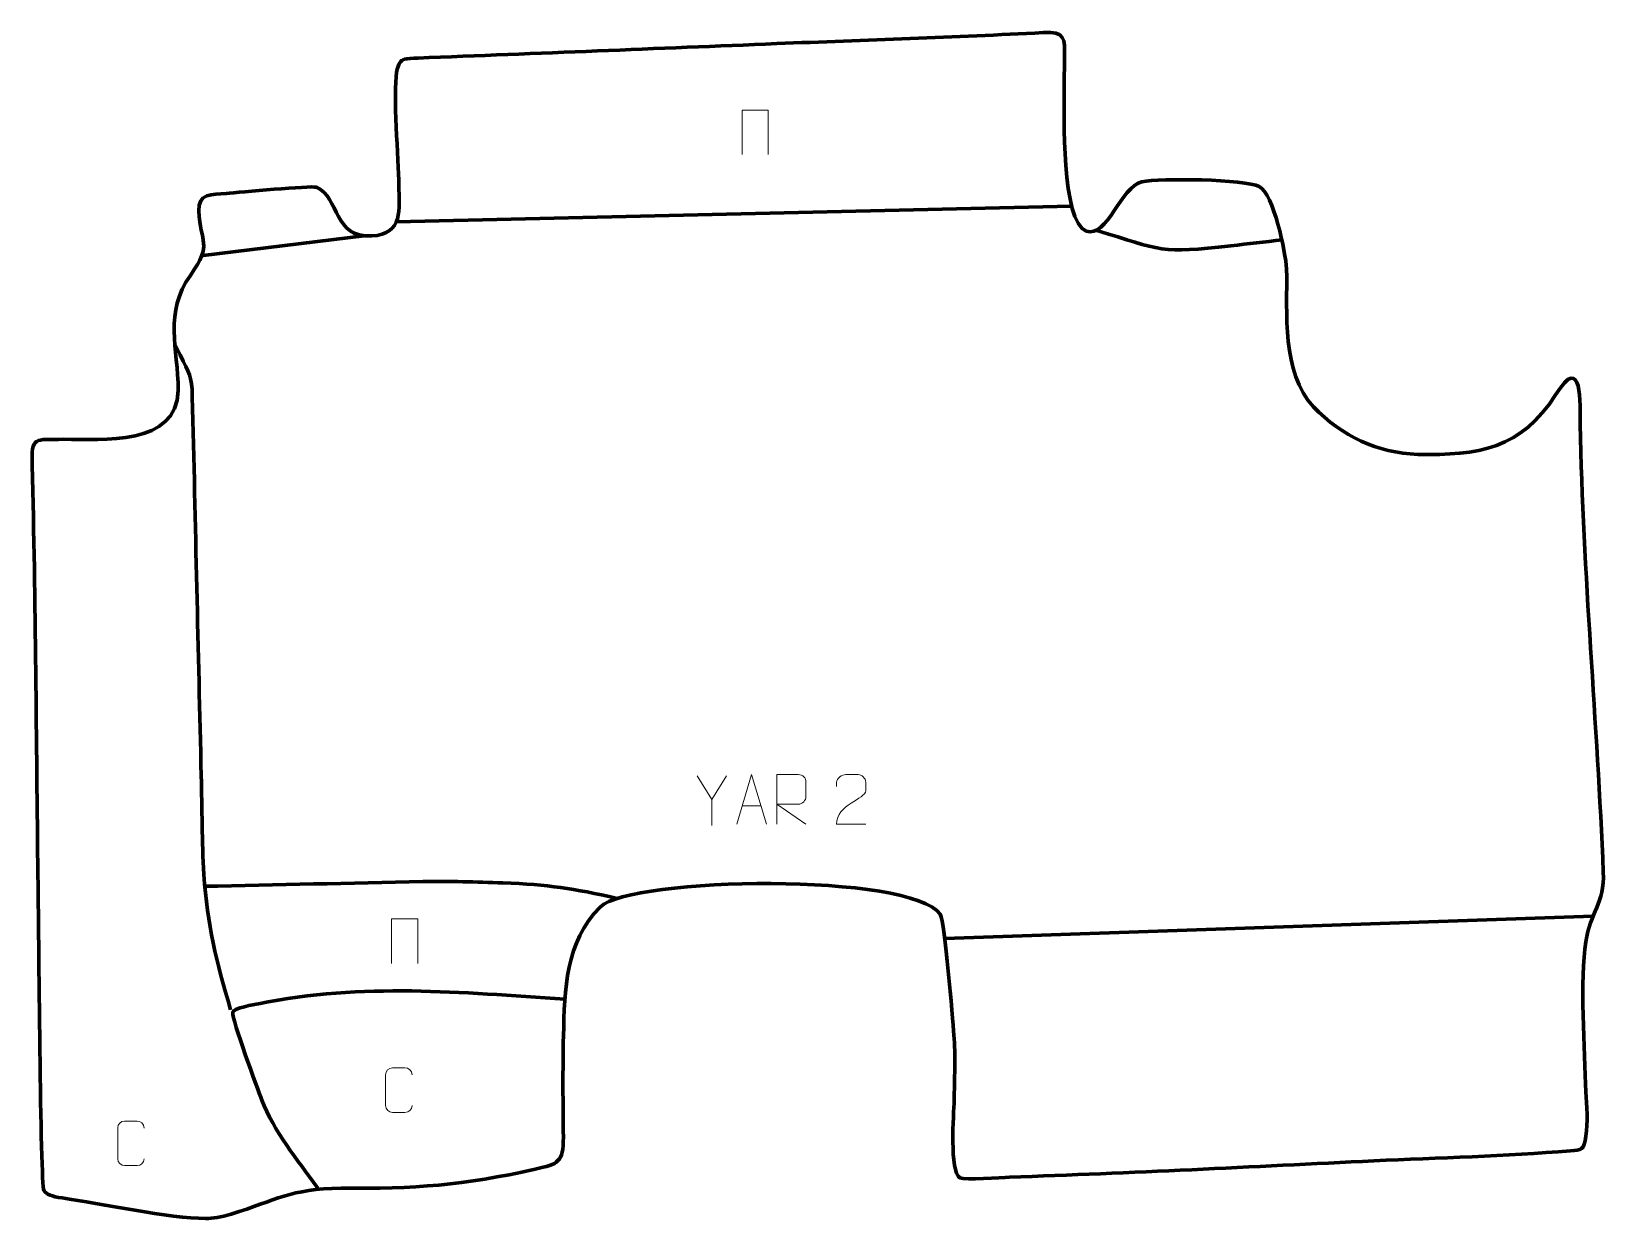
# Model space of a CAD drawing. Header units: millimetres. Extents: x -692 to 99, y 206 to 802.
import ezdxf

# ---------------------------------------------------------------- set-up
doc = ezdxf.new("R2010")
doc.units = ezdxf.units.MM
doc.header["$MEASUREMENT"] = 0
doc.layers.add('layer 1', color=7, linetype='Continuous')
doc.layers.add('layer 2', color=7, linetype='Continuous')

msp = doc.modelspace()

# ---------------------------------------------------------------- linework, layer by layer
at = {"layer": 'layer 1', "color": 250, "lineweight": 9}
for points, knots in [([(-334.8853, 740.5213), (-334.8853, 740.5213), (-334.8853, 762.8716), (-334.8853, 762.8716), (-334.8853, 762.8716), (-334.8853, 762.8716), (-321.767, 762.8716), (-321.767, 762.8716), (-321.767, 762.8716), (-321.767, 762.8716), (-321.767, 740.5213), (-321.767, 740.5213)], [0, 0, 0, 0, 0.25, 0.25, 0.25, 0.25, 0.5, 0.5, 0.5, 0.5, 1, 1, 1, 1]), ([(-342.8108, 428.3714), (-342.8108, 428.3714), (-350.1332, 416.4727), (-350.1332, 416.4727), (-350.1332, 416.4727), (-350.1332, 416.4727), (-350.1325, 403.4178), (-350.1325, 403.4178)], [0, 0, 0, 0, 0.33333333, 0.33333333, 0.33333333, 0.33333333, 1, 1, 1, 1]), ([(-337.6036, 403.996), (-337.6036, 403.996), (-330.2326, 428.9495), (-330.2326, 428.9495), (-330.2326, 428.9495), (-330.2326, 428.9495), (-322.6627, 403.996), (-322.6627, 403.996)], [0, 0, 0, 0, 0.33333333, 0.33333333, 0.33333333, 0.33333333, 1, 1, 1, 1]), ([(-317.4652, 403.996), (-317.4652, 403.996), (-317.4652, 428.9495), (-317.4652, 428.9495), (-317.4652, 428.9495), (-313.8704, 428.9495), (-310.2749, 428.9495), (-306.6797, 428.9495), (-306.6797, 428.9495), (-304.3544, 428.9118), (-302.7971, 427.4218), (-302.8012, 425.0554), (-302.8012, 425.0554), (-302.8016, 423.0199), (-302.8016, 419.9605), (-302.8012, 417.9245), (-302.8012, 417.9245), (-302.8077, 416.049), (-304.62, 414.1072), (-306.6295, 414.0881), (-306.6295, 414.0881), (-306.6295, 414.0881), (-317.4652, 414.0881), (-317.4652, 414.0881), (-317.4652, 414.0881), (-317.4652, 414.0881), (-302.8105, 403.996), (-302.8105, 403.996)], [0, 0, 0, 0, 0.125, 0.125, 0.125, 0.125, 0.25, 0.25, 0.25, 0.25, 0.375, 0.375, 0.375, 0.375, 0.5, 0.5, 0.5, 0.5, 0.625, 0.625, 0.625, 0.625, 0.75, 0.75, 0.75, 0.75, 1, 1, 1, 1]), ([(-272.7618, 403.9856), (-277.6762, 403.9859), (-282.5906, 403.9859), (-287.5047, 403.9856), (-287.5047, 403.9856), (-287.5047, 413.9179), (-272.8537, 416.5591), (-272.7618, 420.8694), (-272.7618, 420.8694), (-272.7621, 422.2935), (-272.7621, 423.7172), (-272.7618, 425.1405), (-272.7618, 425.1405), (-272.7787, 427.2176), (-274.9015, 428.9424), (-276.5725, 428.9597), (-276.5725, 428.9597), (-278.6457, 428.9593), (-280.7186, 428.9593), (-282.791, 428.9597), (-282.791, 428.9597), (-284.6131, 428.9762), (-287.4378, 427.1841), (-287.5047, 425.0905), (-287.5047, 425.0905), (-287.5047, 425.0905), (-287.5047, 423.0357), (-287.5047, 423.0357)], [0, 0, 0, 0, 0.125, 0.125, 0.125, 0.125, 0.25, 0.25, 0.25, 0.25, 0.375, 0.375, 0.375, 0.375, 0.5, 0.5, 0.5, 0.5, 0.625, 0.625, 0.625, 0.625, 0.75, 0.75, 0.75, 0.75, 1, 1, 1, 1]), ([(-511.0977, 334.1212), (-511.0977, 334.1212), (-511.0977, 356.4715), (-511.0977, 356.4715), (-511.0977, 356.4715), (-511.0977, 356.4715), (-497.9794, 356.4715), (-497.9794, 356.4715), (-497.9794, 356.4715), (-497.9794, 356.4715), (-497.9794, 334.1212), (-497.9794, 334.1212)], [0, 0, 0, 0, 0.25, 0.25, 0.25, 0.25, 0.5, 0.5, 0.5, 0.5, 1, 1, 1, 1]), ([(-500.8062, 262.6845), (-500.9314, 260.6035), (-502.4336, 259.2783), (-504.3573, 259.2686), (-504.3573, 259.2686), (-506.4459, 259.2689), (-508.5345, 259.2689), (-510.6228, 259.2686), (-510.6228, 259.2686), (-512.347, 259.1742), (-514.1134, 260.8621), (-514.1034, 262.6689), (-514.1034, 262.6689), (-514.103, 267.8371), (-514.103, 273.0048), (-514.1034, 278.1722), (-514.1034, 278.1722), (-514.0996, 280.0873), (-512.5351, 281.6272), (-510.6072, 281.6151), (-510.6072, 281.6151), (-508.5242, 281.6151), (-506.4407, 281.6151), (-504.3573, 281.6151), (-504.3573, 281.6151), (-502.6138, 281.6469), (-500.8301, 280.311), (-500.8062, 278.1276)], [0, 0, 0, 0, 0.125, 0.125, 0.125, 0.125, 0.25, 0.25, 0.25, 0.25, 0.375, 0.375, 0.375, 0.375, 0.5, 0.5, 0.5, 0.5, 0.625, 0.625, 0.625, 0.625, 0.75, 0.75, 0.75, 0.75, 1, 1, 1, 1]), ([(-635.4733, 235.9406), (-635.5985, 233.8596), (-637.1007, 232.5344), (-639.0244, 232.5247), (-639.0244, 232.5247), (-641.113, 232.525), (-643.2016, 232.525), (-645.2899, 232.5247), (-645.2899, 232.5247), (-647.0141, 232.4303), (-648.7805, 234.1182), (-648.7705, 235.925), (-648.7705, 235.925), (-648.7701, 241.0932), (-648.7701, 246.2609), (-648.7705, 251.4283), (-648.7705, 251.4283), (-648.7667, 253.3434), (-647.2022, 254.8833), (-645.2743, 254.8712), (-645.2743, 254.8712), (-643.1913, 254.8712), (-641.1078, 254.8712), (-639.0244, 254.8712), (-639.0244, 254.8712), (-637.2809, 254.903), (-635.4972, 253.5671), (-635.4733, 251.3837)], [0, 0, 0, 0, 0.125, 0.125, 0.125, 0.125, 0.25, 0.25, 0.25, 0.25, 0.375, 0.375, 0.375, 0.375, 0.5, 0.5, 0.5, 0.5, 0.625, 0.625, 0.625, 0.625, 0.75, 0.75, 0.75, 0.75, 1, 1, 1, 1])]:
    msp.add_open_spline(points, degree=3, knots=knots, dxfattribs=at)
at = {"layer": 'layer 1', "color": 142, "lineweight": 158}
for points in [[(-508.7223, 706.7594), (-508.7223, 706.7594), (-169.3236, 714.5551), (-169.3236, 714.5551)], [(-605.7494, 689.8143), (-605.7494, 689.8143), (-525.0578, 699.6811), (-525.0578, 699.6811)], [(92.83, 357.8089), (92.83, 357.8089), (-233.0574, 346.6031), (-233.0574, 346.6031)]]:
    msp.add_open_spline(points, degree=3, dxfattribs=at)
for points, knots in [([(-157.0452, 702.5754), (-124.0149, 692.207), (-124.4924, 690.576), (-89.2077, 694.6656), (-89.2077, 694.6656), (-80.6448, 695.6581), (-72.0795, 696.6334), (-63.5161, 697.6223)], [0, 0, 0, 0, 0.33333333, 0.33333333, 0.33333333, 0.33333333, 1, 1, 1, 1]), ([(-591.9907, 310.799), (-599.1741, 335.0837), (-603.7342, 353.3338), (-605.4796, 378.8181), (-605.4796, 378.8181), (-606.3469, 395.2933), (-606.3954, 411.8272), (-606.7708, 428.3209), (-606.7708, 428.3209), (-607.5355, 459.8135), (-608.2431, 491.3074), (-609.0101, 522.8), (-609.0101, 522.8), (-609.7897, 554.764), (-610.3415, 586.8616), (-611.2459, 618.7996), (-611.2459, 618.7996), (-611.5549, 629.714), (-612.7524, 630.3155), (-617.4034, 639.828), (-617.4034, 639.828), (-618.2769, 641.6145), (-619.1435, 643.4043), (-620.0108, 645.1938)], [0, 0, 0, 0, 0.14285714, 0.14285714, 0.14285714, 0.14285714, 0.28571429, 0.28571429, 0.28571429, 0.28571429, 0.42857143, 0.42857143, 0.42857143, 0.42857143, 0.57142857, 0.57142857, 0.57142857, 0.57142857, 0.71428571, 0.71428571, 0.71428571, 0.71428571, 1, 1, 1, 1]), ([(-397.6532, 366.7544), (-419.9381, 371.8121), (-432.2008, 373.6815), (-455.1841, 374.5529), (-455.1841, 374.5529), (-468.6516, 375.0636), (-481.9778, 375.4068), (-495.4592, 375.1747), (-495.4592, 375.1747), (-532.0904, 374.3973), (-568.7216, 373.6198), (-605.3528, 372.8436)], [0, 0, 0, 0, 0.25, 0.25, 0.25, 0.25, 0.5, 0.5, 0.5, 0.5, 1, 1, 1, 1]), ([(-423.9626, 316.1273), (-477.0105, 319.5748), (-524.863, 324.4532), (-578.0547, 313.8379), (-578.0547, 313.8379), (-579.809, 313.4879), (-590.7254, 311.7086), (-590.9385, 309.535), (-590.9385, 309.535), (-591.322, 305.6241), (-578.6283, 271.7036), (-576.2441, 265.3508), (-576.2441, 265.3508), (-570.4952, 250.0393), (-558.2536, 235.3162), (-548.7225, 221.8126), (-548.7225, 221.8126), (-548.7225, 221.8126), (-547.8576, 220.5811), (-547.8576, 220.5811)], [0, 0, 0, 0, 0.16666667, 0.16666667, 0.16666667, 0.16666667, 0.33333333, 0.33333333, 0.33333333, 0.33333333, 0.5, 0.5, 0.5, 0.5, 0.66666667, 0.66666667, 0.66666667, 0.66666667, 1, 1, 1, 1])]:
    msp.add_open_spline(points, degree=3, knots=knots, dxfattribs=at)
at = {"layer": 'layer 1', "color": 250, "lineweight": 9}
for points in [[(-350.1332, 416.4727), (-350.1332, 416.4727), (-357.4541, 428.3714), (-357.4541, 428.3714)], [(-334.881, 413.2454), (-334.881, 413.2454), (-325.3853, 413.2454), (-325.3853, 413.2454)]]:
    msp.add_open_spline(points, degree=3, dxfattribs=at)
at = {"layer": 'layer 2', "color": 242, "lineweight": 158}
msp.add_open_spline([(-507.4256, 724.9679), (-507.2242, 713.254), (-505.1468, 700.4798), (-521.0389, 699.5822), (-521.0389, 699.5822), (-540.4983, 698.483), (-537.0852, 718.7379), (-548.7985, 724.0628), (-548.7985, 724.0628), (-552.0595, 724.9199), (-587.4801, 721.4525), (-594.1465, 720.9689), (-594.1465, 720.9689), (-601.4573, 720.4798), (-608.4091, 721.0012), (-608.0294, 712.2631), (-608.0294, 712.2631), (-607.2983, 695.4343), (-600.7776, 696.359), (-612.1948, 679.7931), (-612.1948, 679.7931), (-625.6439, 661.2233), (-618.4073, 642.999), (-618.318, 621.9955), (-618.318, 621.9955), (-618.8347, 593.9068), (-656.602, 597.4508), (-675.8374, 597.44), (-675.8374, 597.44), (-690.793, 597.1507), (-692.103, 599.1336), (-691.7623, 584.36), (-691.7623, 584.36), (-689.9031, 515.5263), (-689.7349, 446.2739), (-688.8237, 377.382), (-688.8237, 377.382), (-688.502, 353.333), (-687.5707, 222.5623), (-685.912, 220.0967), (-685.912, 220.0967), (-684.5908, 218.1329), (-681.9298, 217.0233), (-676.6817, 216.2539), (-676.6817, 216.2539), (-657.5013, 213.4421), (-622.4607, 205.9855), (-604.5609, 205.9386), (-604.5609, 205.9386), (-600.9089, 205.9291), (-596.9632, 206.5119), (-591.7294, 208.1335), (-591.7294, 208.1335), (-568.8793, 215.2131), (-562.1913, 220.8255), (-536.3985, 221.1768), (-536.3985, 221.1768), (-499.7395, 220.7522), (-474.8988, 222.6695), (-438.9697, 230.683), (-438.9697, 230.683), (-427.1145, 233.4996), (-424.8621, 234.0345), (-424.7323, 246.7641), (-424.7323, 246.7641), (-424.9456, 263.9244), (-425.1113, 280.5997), (-424.7, 297.7806), (-424.7, 297.7806), (-424.0714, 321.1323), (-423.8241, 344.7047), (-406.2869, 362.4286), (-406.2869, 362.4286), (-390.5054, 377.796), (-249.6539, 379.6791), (-235.3824, 358.8086), (-235.3824, 358.8086), (-232.8429, 354.6079), (-229.2839, 306.9859), (-228.437, 298.0748), (-228.437, 298.0748), (-227.6331, 288.3622), (-228.233, 275.085), (-228.3319, 265.143), (-228.3319, 265.143), (-228.5495, 258.6393), (-230.7516, 229.366), (-225.477, 226.4353), (-225.477, 226.4353), (-223.0025, 225.0604), (-204.6685, 226.543), (-200.5069, 226.6847), (-200.5069, 226.6847), (-139.6062, 228.7961), (-78.2556, 231.9385), (-17.3754, 234.8991), (-17.3754, 234.8991), (15.2763, 236.3854), (48.9535, 237.2327), (81.4298, 239.9593), (81.4298, 239.9593), (87.1111, 240.4362), (88.1379, 240.2504), (89.2015, 247.3031), (89.2015, 247.3031), (90.2374, 254.1726), (89.6332, 262.6541), (89.2463, 269.661), (89.2463, 269.661), (88.3734, 290.0171), (86.2952, 326.5724), (89.1238, 344.9867), (89.1238, 344.9867), (91.4098, 359.8679), (98.5669, 364.1403), (97.9334, 380.0067), (97.9334, 380.0067), (94.9529, 454.6531), (87.7422, 530.597), (86.34, 604.9235), (86.34, 604.9235), (86.1558, 614.6851), (87.7312, 641.7459), (73.9451, 619.8051), (73.9451, 619.8051), (56.7688, 592.4688), (34.912, 589.2368), (4.7905, 589.8703), (4.7905, 589.8703), (-15.9266, 590.7503), (-33.2508, 598.8866), (-47.7051, 613.7217), (-47.7051, 613.7217), (-63.9552, 631.3427), (-60.7901, 660.7998), (-61.228, 683.0902), (-61.228, 683.0902), (-61.7606, 691.3564), (-67.7081, 720.6116), (-75.0258, 724.4466), (-75.0258, 724.4466), (-82.0184, 728.1111), (-125.0578, 728.6815), (-133.9422, 726.8472), (-133.9422, 726.8472), (-144.4728, 724.2477), (-151.5581, 698.3261), (-161.8974, 702.0802), (-161.8974, 702.0802), (-174.4934, 706.6538), (-173.0151, 761.2401), (-172.9942, 773.7148), (-172.9942, 773.7148), (-172.9858, 778.7248), (-172.9438, 783.7329), (-172.8869, 788.7426), (-172.8869, 788.7426), (-172.7363, 799.1412), (-172.4904, 802.3258), (-183.5598, 801.739), (-183.5598, 801.739), (-228.0226, 799.456), (-272.9247, 798.0177), (-317.4377, 796.2016), (-317.4377, 796.2016), (-377.5503, 793.763), (-437.7, 791.3172), (-497.8143, 788.9848), (-497.8143, 788.9848), (-500.7079, 788.8726), (-502.9928, 788.7621), (-504.6023, 788.3317), (-504.6023, 788.3317), (-506.6194, 787.7922), (-507.6664, 786.5321), (-508.5456, 781.6595), (-508.5456, 781.6595), (-510.4091, 771.3308), (-507.6483, 737.9944), (-507.4256, 724.9679)], degree=3, knots=[0, 0, 0, 0, 0.02173913, 0.02173913, 0.02173913, 0.02173913, 0.04347826, 0.04347826, 0.04347826, 0.04347826, 0.06521739, 0.06521739, 0.06521739, 0.06521739, 0.08695652, 0.08695652, 0.08695652, 0.08695652, 0.10869565, 0.10869565, 0.10869565, 0.10869565, 0.13043478, 0.13043478, 0.13043478, 0.13043478, 0.15217391, 0.15217391, 0.15217391, 0.15217391, 0.17391304, 0.17391304, 0.17391304, 0.17391304, 0.19565217, 0.19565217, 0.19565217, 0.19565217, 0.2173913, 0.2173913, 0.2173913, 0.2173913, 0.23913043, 0.23913043, 0.23913043, 0.23913043, 0.26086957, 0.26086957, 0.26086957, 0.26086957, 0.2826087, 0.2826087, 0.2826087, 0.2826087, 0.30434783, 0.30434783, 0.30434783, 0.30434783, 0.32608696, 0.32608696, 0.32608696, 0.32608696, 0.34782609, 0.34782609, 0.34782609, 0.34782609, 0.36956522, 0.36956522, 0.36956522, 0.36956522, 0.39130435, 0.39130435, 0.39130435, 0.39130435, 0.41304348, 0.41304348, 0.41304348, 0.41304348, 0.43478261, 0.43478261, 0.43478261, 0.43478261, 0.45652174, 0.45652174, 0.45652174, 0.45652174, 0.47826087, 0.47826087, 0.47826087, 0.47826087, 0.5, 0.5, 0.5, 0.5, 0.52173913, 0.52173913, 0.52173913, 0.52173913, 0.54347826, 0.54347826, 0.54347826, 0.54347826, 0.56521739, 0.56521739, 0.56521739, 0.56521739, 0.58695652, 0.58695652, 0.58695652, 0.58695652, 0.60869565, 0.60869565, 0.60869565, 0.60869565, 0.63043478, 0.63043478, 0.63043478, 0.63043478, 0.65217391, 0.65217391, 0.65217391, 0.65217391, 0.67391304, 0.67391304, 0.67391304, 0.67391304, 0.69565217, 0.69565217, 0.69565217, 0.69565217, 0.7173913, 0.7173913, 0.7173913, 0.7173913, 0.73913043, 0.73913043, 0.73913043, 0.73913043, 0.76086957, 0.76086957, 0.76086957, 0.76086957, 0.7826087, 0.7826087, 0.7826087, 0.7826087, 0.80434783, 0.80434783, 0.80434783, 0.80434783, 0.82608696, 0.82608696, 0.82608696, 0.82608696, 0.84782609, 0.84782609, 0.84782609, 0.84782609, 0.86956522, 0.86956522, 0.86956522, 0.86956522, 0.89130435, 0.89130435, 0.89130435, 0.89130435, 0.91304348, 0.91304348, 0.91304348, 0.91304348, 0.93478261, 0.93478261, 0.93478261, 0.93478261, 0.95652174, 0.95652174, 0.95652174, 0.95652174, 1, 1, 1, 1], dxfattribs=at)

doc.saveas('drawing.dxf')
